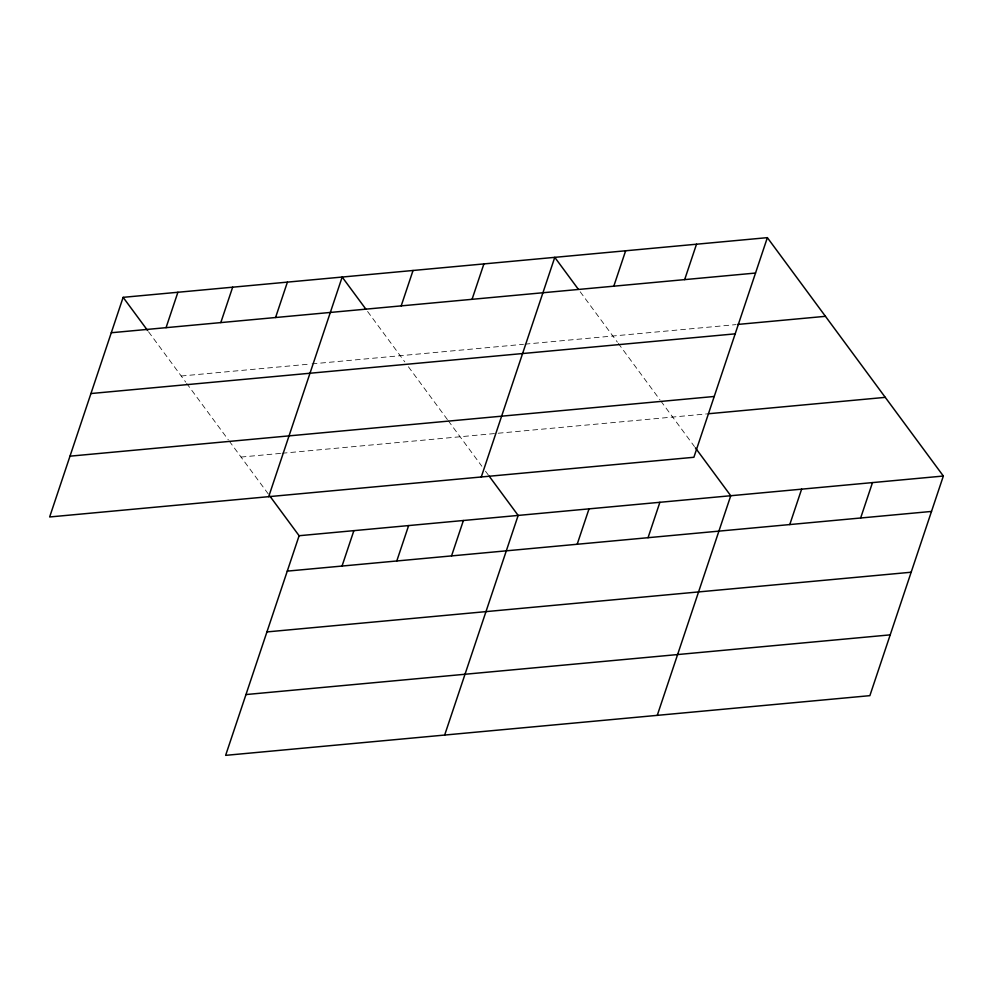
<?xml version="1.0" encoding="UTF-8"?>
<svg xmlns="http://www.w3.org/2000/svg" width="993" height="993" viewBox="0 0 993 993"><rect width="100%" height="100%" fill="white"/><g stroke="black" fill="none" stroke-linecap="round" stroke-linejoin="round"><path stroke-width="0.74" stroke-dasharray="4.96 3.72" d="M181.21 376.012L310.499 364.021M312.025 363.885L523.497 344.298M525.036 344.149L736.086 324.599M241.038 457.053L280.597 453.391M282.111 453.255L706.569 413.92M580.185 291.768L617.373 342.151M618.291 343.379L659.985 399.869M660.891 401.098L694.455 446.565M367.584 311.467L404.784 361.849M408.408 366.765L447.396 419.567M448.302 420.796L481.866 466.263M485.49 471.179L489.115 476.094M148.54 331.761L185.741 382.144M186.647 383.372L228.353 439.862M229.259 441.091L270.084 496.388"/><path stroke-width="1.49" d="M123.132 297.341L49.65 516.968L693.884 457.276L767.366 237.65L123.132 297.341L147.634 330.532M166.054 327.665L177.896 292.265M220.806 322.588L232.66 287.188M275.57 317.524L287.411 282.124M268.693 496.674L342.175 277.047L365.772 309.009M270.084 496.388L299.116 535.724L225.634 755.35L869.868 695.659L943.35 476.032L767.366 237.65M401.197 305.881L413.038 270.481M342.039 566.047L353.88 530.647M472.06 299.315L483.901 263.915M396.79 560.971L408.632 525.57M451.554 555.894L463.396 520.506M481.282 476.975L554.777 257.348L578.36 289.311M444.665 735.056L518.16 515.429L489.115 476.094M613.798 286.183L625.64 250.782M577.181 544.263L589.023 508.863M684.661 279.616L696.503 244.216M648.044 537.697L659.886 502.297M657.267 715.357L730.749 495.73L695.361 447.793M789.77 524.565L801.624 489.164M860.646 517.998L872.487 482.598M111.29 332.742L755.524 273.05M737.625 324.45L825.444 316.32M90.946 393.538L735.18 333.847M69.994 456.172L714.228 396.48M708.108 413.783L885.272 397.361M299.116 535.724L943.35 476.032M287.275 571.124L931.508 511.432M266.931 631.92L911.164 572.229M245.979 694.554L890.2 634.862"/></g></svg>
